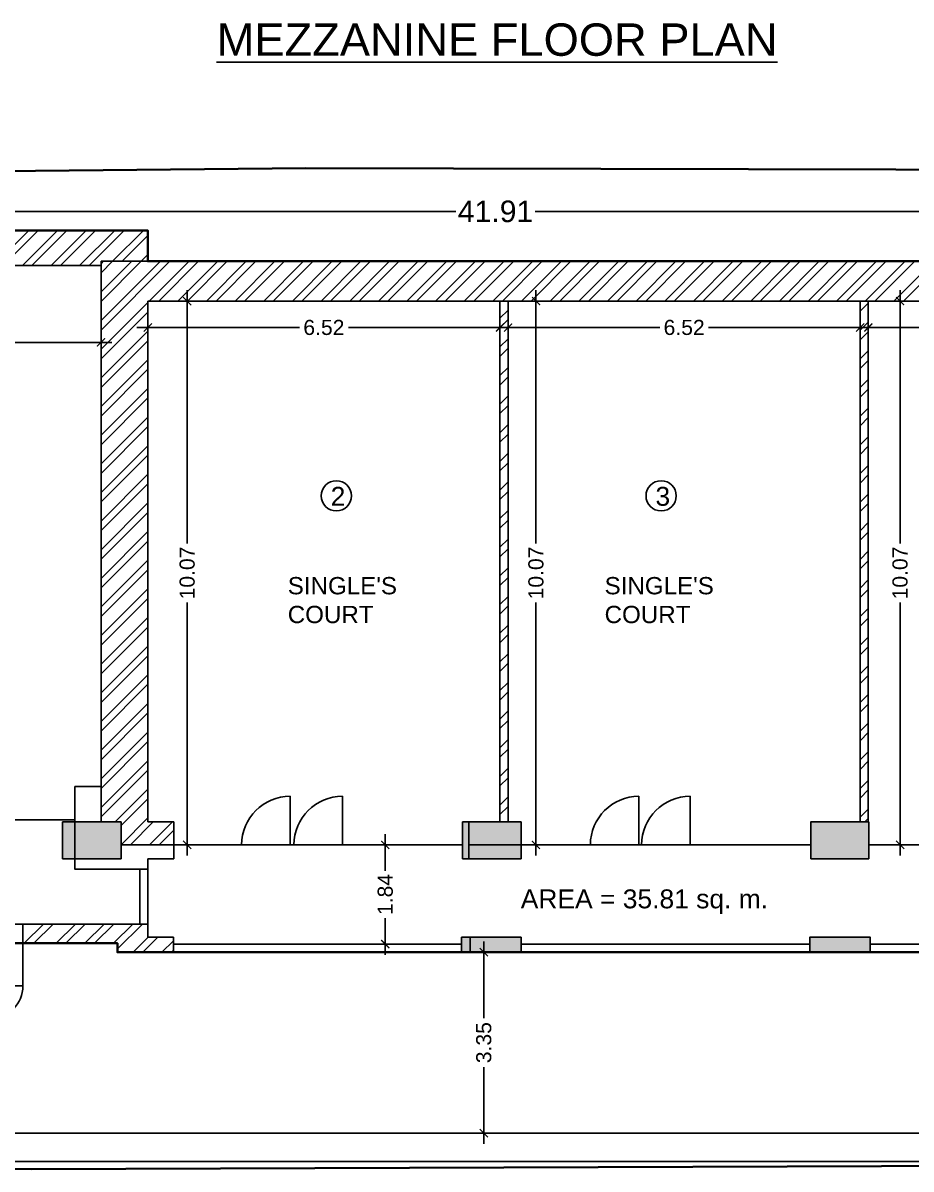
# Model space of a CAD drawing. Header units: millimetres. Extents: x -634016 to -633680, y -35980 to -35884.
# Drawn here: x -633826.4 to -633809.96, y -35959.81 to -35938.59 of the extents above; entities that cross this region are included whole.
import ezdxf
from ezdxf.enums import TextEntityAlignment as Align

# ---------------------------------------------------------------- set-up
doc = ezdxf.new("R2010")
doc.units = ezdxf.units.MM
doc.header["$LTSCALE"] = 200
doc.header["$MEASUREMENT"] = 0
doc.header["$PDMODE"] = 3
doc.linetypes.add('DASHED2', pattern=[0.375, 0.25, -0.125])
doc.layers.get('0').update_dxf_attribs({"linetype": 'CONTINUOUS'})
doc.layers.get('DEFPOINTS').update_dxf_attribs({"color": 11, "linetype": 'CONTINUOUS'})
for name, color, linetype in [('00 PRO', 3, 'CONTINUOUS'), ('COL', 253, 'CONTINUOUS'), ('FUR', 7, 'CONTINUOUS'), ('hatch', 253, 'CONTINUOUS'), ('STAIR', 252, 'CONTINUOUS'), ('THIN', 11, 'DASHED2'), ('Wall', 7, 'CONTINUOUS')]:
    doc.layers.add(name, color=color, linetype=linetype)
doc.layers.add('DIM', color=11, linetype='CONTINUOUS', lineweight=25)
doc.layers.add('LEGEND', color=3, linetype='CONTINUOUS', lineweight=25)
doc.styles.add('Arial', font='arial.ttf')
doc.styles.add('style1', font='arial.ttf', dxfattribs={"height": 6})
doc.dimstyles.new('Copy of STANDARD', dxfattribs={"dimtxt": 0.4, "dimasz": 0.2, "dimexe": 0.2, "dimexo": 0.2, "dimgap": 0.09, "dimtad": 0, "dimzin": 0, "dimdsep": 46, "dimtxsty": 'Arial', "dimblk": 'ARCHTICK', "dimcen": 0.09, "dimdle": 0.2, "dimclrd": 253, "dimclre": 253, "dimclrt": 7, "dimadec": 0, "dimazin": 0, "dimtfac": 1, "dimtofl": 0, "dimtmove": 0, "dimatfit": 3, "dimldrblk": 'ARCHTICK', "dimfxl": 0.18, "dimtolj": 1, "dimtzin": 0, "dimarcsym": 0})

# ---------------------------------------------------------------- blocks, each defined once
blk = doc.blocks.new('_ArchTick')
at = {"color": 0, "linetype": 'ByBlock', "const_width": 0.15}
blk.add_lwpolyline([(-0.5, -0.5), (0.5, 0.5)], dxfattribs=at)
blk = doc.blocks.new('*D262')
at = {"layer": 'DEFPOINTS', "color": 0, "transparency": 16777216}
for p in [(-633838.61, -35942.078), (-633838.61, -35942.429), (-633796.697, -35943)]:
    blk.add_point(p, dxfattribs=at)
at = {"layer": 'DIM', "color": 253, "lineweight": -2, "transparency": 16777216}
for p, q in [((-633838.61, -35942.229), (-633838.61, -35941.878)), ((-633796.697, -35942.8), (-633796.697, -35941.878)), ((-633838.81, -35942.078), (-633818.387, -35942.078)), ((-633796.497, -35942.078), (-633816.919, -35942.078))]:
    blk.add_line(p, q, dxfattribs=at)
at = {"layer": 'DIM', "color": 253, "lineweight": -2, "transparency": 16777216, "xscale": 0.2, "yscale": 0.2, "zscale": 0.2, "rotation": 180}
blk.add_blockref('_ArchTick', (-633838.61, -35942.078), dxfattribs=at)
at = {"layer": 'DIM', "color": 253, "lineweight": -2, "transparency": 16777216, "xscale": 0.2, "yscale": 0.2, "zscale": 0.2}
blk.add_blockref('_ArchTick', (-633796.697, -35942.078), dxfattribs=at)
at = {"layer": 'DIM', "color": 7, "transparency": 16777216, "insert": (-633817.653, -35942.078), "char_height": 0.4, "attachment_point": 5, "style": 'Arial'}
blk.add_mtext('\\A1;41.91', dxfattribs=at)
blk = doc.blocks.new('*D264')
at = {"layer": 'DEFPOINTS', "color": 0, "transparency": 16777216}
for p in [(-633818.263, -35953.808), (-633819.694, -35955.646), (-633819.237, -35955.646)]:
    blk.add_point(p, dxfattribs=at)
at = {"layer": 'DIM', "color": 253, "lineweight": -2, "transparency": 16777216}
for p, q in [((-633819.694, -35953.608), (-633819.694, -35954.287)), ((-633818.413, -35953.808), (-633819.844, -35953.808)), ((-633819.694, -35955.846), (-633819.694, -35955.167)), ((-633819.387, -35955.646), (-633819.844, -35955.646))]:
    blk.add_line(p, q, dxfattribs=at)
at = {"layer": 'DIM', "color": 253, "lineweight": -2, "transparency": 16777216, "xscale": 0.15, "yscale": 0.15, "zscale": 0.15}
for p, rotation in [((-633819.694, -35953.808), 90), ((-633819.694, -35955.646), 270)]:
    blk.add_blockref('_ArchTick', p, dxfattribs=dict(at, rotation=rotation))
at = {"layer": 'DIM', "color": 7, "transparency": 16777216, "insert": (-633819.694, -35954.727), "char_height": 0.28, "attachment_point": 5, "rotation": 90, "style": 'Arial'}
blk.add_mtext('\\A1;1.84', dxfattribs=at)
blk = doc.blocks.new('*D265')
at = {"layer": 'DEFPOINTS', "color": 0, "transparency": 16777216}
for p in [(-633817.181, -35955.796), (-633817.87, -35959.146), (-633817.194, -35959.146)]:
    blk.add_point(p, dxfattribs=at)
at = {"layer": 'DIM', "color": 253, "lineweight": -2, "transparency": 16777216}
for p, q in [((-633817.87, -35955.596), (-633817.87, -35957.016)), ((-633817.331, -35955.796), (-633818.02, -35955.796)), ((-633817.87, -35959.346), (-633817.87, -35957.926)), ((-633817.344, -35959.146), (-633818.02, -35959.146))]:
    blk.add_line(p, q, dxfattribs=at)
at = {"layer": 'DIM', "color": 253, "lineweight": -2, "transparency": 16777216, "xscale": 0.15, "yscale": 0.15, "zscale": 0.15}
for p, rotation in [((-633817.87, -35955.796), 90), ((-633817.87, -35959.146), 270)]:
    blk.add_blockref('_ArchTick', p, dxfattribs=dict(at, rotation=rotation))
at = {"layer": 'DIM', "color": 7, "transparency": 16777216, "insert": (-633817.87, -35957.471), "char_height": 0.28, "attachment_point": 5, "rotation": 90, "style": 'Arial'}
blk.add_mtext('\\A1;3.35', dxfattribs=at)
blk = doc.blocks.new('*D267')
at = {"layer": 'DEFPOINTS', "color": 0, "transparency": 16777216}
for p in [(-633816.904, -35943.738), (-633816.496, -35943.738), (-633816.496, -35953.808)]:
    blk.add_point(p, dxfattribs=at)
at = {"layer": 'DIM', "color": 253, "lineweight": -2, "transparency": 16777216}
for p, q in [((-633816.904, -35943.538), (-633816.904, -35948.224)), ((-633816.646, -35943.738), (-633817.054, -35943.738)), ((-633816.904, -35954.008), (-633816.904, -35949.322)), ((-633816.646, -35953.808), (-633817.054, -35953.808))]:
    blk.add_line(p, q, dxfattribs=at)
at = {"layer": 'DIM', "color": 253, "lineweight": -2, "transparency": 16777216, "xscale": 0.15, "yscale": 0.15, "zscale": 0.15}
for p, rotation in [((-633816.904, -35943.738), 90), ((-633816.904, -35953.808), 270)]:
    blk.add_blockref('_ArchTick', p, dxfattribs=dict(at, rotation=rotation))
at = {"layer": 'DIM', "color": 7, "transparency": 16777216, "insert": (-633816.904, -35948.773), "char_height": 0.28, "attachment_point": 5, "rotation": 90, "style": 'Arial'}
blk.add_mtext('\\A1;10.07', dxfattribs=at)
blk = doc.blocks.new('*D268')
at = {"layer": 'DEFPOINTS', "color": 0, "transparency": 16777216}
for p in [(-633823.361, -35943.738), (-633822.953, -35943.738), (-633822.953, -35953.808)]:
    blk.add_point(p, dxfattribs=at)
at = {"layer": 'DIM', "color": 253, "lineweight": -2, "transparency": 16777216}
for p, q in [((-633823.361, -35943.538), (-633823.361, -35948.224)), ((-633823.103, -35943.738), (-633823.511, -35943.738)), ((-633823.361, -35954.008), (-633823.361, -35949.322)), ((-633823.103, -35953.808), (-633823.511, -35953.808))]:
    blk.add_line(p, q, dxfattribs=at)
at = {"layer": 'DIM', "color": 253, "lineweight": -2, "transparency": 16777216, "xscale": 0.15, "yscale": 0.15, "zscale": 0.15}
for p, rotation in [((-633823.361, -35943.738), 90), ((-633823.361, -35953.808), 270)]:
    blk.add_blockref('_ArchTick', p, dxfattribs=dict(at, rotation=rotation))
at = {"layer": 'DIM', "color": 7, "transparency": 16777216, "insert": (-633823.361, -35948.773), "char_height": 0.28, "attachment_point": 5, "rotation": 90, "style": 'Arial'}
blk.add_mtext('\\A1;10.07', dxfattribs=at)
blk = doc.blocks.new('*D269')
at = {"layer": 'DEFPOINTS', "color": 0, "transparency": 16777216}
for p in [(-633831.257, -35944.104), (-633824.957, -35944.104), (-633824.957, -35944.503)]:
    blk.add_point(p, dxfattribs=at)
at = {"layer": 'DIM', "color": 253, "lineweight": -2, "transparency": 16777216}
for p, q in [((-633831.257, -35944.254), (-633831.257, -35944.653)), ((-633824.957, -35944.254), (-633824.957, -35944.653)), ((-633831.457, -35944.503), (-633828.561, -35944.503)), ((-633824.757, -35944.503), (-633827.653, -35944.503))]:
    blk.add_line(p, q, dxfattribs=at)
at = {"layer": 'DIM', "color": 253, "lineweight": -2, "transparency": 16777216, "xscale": 0.15, "yscale": 0.15, "zscale": 0.15, "rotation": 180}
blk.add_blockref('_ArchTick', (-633831.257, -35944.503), dxfattribs=at)
at = {"layer": 'DIM', "color": 253, "lineweight": -2, "transparency": 16777216, "xscale": 0.15, "yscale": 0.15, "zscale": 0.15}
blk.add_blockref('_ArchTick', (-633824.957, -35944.503), dxfattribs=at)
at = {"layer": 'DIM', "color": 7, "transparency": 16777216, "insert": (-633828.107, -35944.503), "char_height": 0.28, "attachment_point": 5, "style": 'Arial'}
blk.add_mtext('\\A1;6.30', dxfattribs=at)
blk = doc.blocks.new('*D289')
at = {"layer": 'DEFPOINTS', "color": 0, "transparency": 16777216}
for p in [(-633824.091, -35944.155), (-633817.571, -35944.227), (-633817.571, -35944.227)]:
    blk.add_point(p, dxfattribs=at)
at = {"layer": 'DIM', "color": 253, "lineweight": -2, "transparency": 16777216}
for p, q in [((-633824.291, -35944.227), (-633821.284, -35944.227)), ((-633817.371, -35944.227), (-633820.378, -35944.227)), ((-633824.091, -35944.305), (-633824.091, -35944.377))]:
    blk.add_line(p, q, dxfattribs=at)
at = {"layer": 'DIM', "color": 253, "lineweight": -2, "transparency": 16777216, "xscale": 0.15, "yscale": 0.15, "zscale": 0.15, "rotation": 180}
blk.add_blockref('_ArchTick', (-633824.091, -35944.227), dxfattribs=at)
at = {"layer": 'DIM', "color": 253, "lineweight": -2, "transparency": 16777216, "xscale": 0.15, "yscale": 0.15, "zscale": 0.15}
blk.add_blockref('_ArchTick', (-633817.571, -35944.227), dxfattribs=at)
at = {"layer": 'DIM', "color": 7, "transparency": 16777216, "insert": (-633820.831, -35944.227), "char_height": 0.28, "attachment_point": 5, "style": 'Arial'}
blk.add_mtext('\\A1;6.52', dxfattribs=at)
blk = doc.blocks.new('*D290')
at = {"layer": 'DEFPOINTS', "color": 0, "transparency": 16777216}
for p in [(-633810.901, -35944.227), (-633810.901, -35944.227), (-633817.421, -35944.336)]:
    blk.add_point(p, dxfattribs=at)
at = {"layer": 'DIM', "color": 253, "lineweight": -2, "transparency": 16777216}
for p, q in [((-633817.621, -35944.227), (-633814.614, -35944.227)), ((-633817.421, -35944.186), (-633817.421, -35944.077)), ((-633810.701, -35944.227), (-633813.708, -35944.227))]:
    blk.add_line(p, q, dxfattribs=at)
at = {"layer": 'DIM', "color": 253, "lineweight": -2, "transparency": 16777216, "xscale": 0.15, "yscale": 0.15, "zscale": 0.15, "rotation": 180}
blk.add_blockref('_ArchTick', (-633817.421, -35944.227), dxfattribs=at)
at = {"layer": 'DIM', "color": 253, "lineweight": -2, "transparency": 16777216, "xscale": 0.15, "yscale": 0.15, "zscale": 0.15}
blk.add_blockref('_ArchTick', (-633810.901, -35944.227), dxfattribs=at)
at = {"layer": 'DIM', "color": 7, "transparency": 16777216, "insert": (-633814.161, -35944.227), "char_height": 0.28, "attachment_point": 5, "style": 'Arial'}
blk.add_mtext('\\A1;6.52', dxfattribs=at)
blk = doc.blocks.new('*D291')
at = {"layer": 'DEFPOINTS', "color": 0, "transparency": 16777216}
for p in [(-633810.751, -35944.227), (-633804.233, -35944.227), (-633804.233, -35944.227)]:
    blk.add_point(p, dxfattribs=at)
at = {"layer": 'DIM', "color": 253, "lineweight": -2, "transparency": 16777216}
for p, q in [((-633810.951, -35944.227), (-633807.945, -35944.227)), ((-633804.033, -35944.227), (-633807.039, -35944.227))]:
    blk.add_line(p, q, dxfattribs=at)
at = {"layer": 'DIM', "color": 253, "lineweight": -2, "transparency": 16777216, "xscale": 0.15, "yscale": 0.15, "zscale": 0.15, "rotation": 180}
blk.add_blockref('_ArchTick', (-633810.751, -35944.227), dxfattribs=at)
at = {"layer": 'DIM', "color": 253, "lineweight": -2, "transparency": 16777216, "xscale": 0.15, "yscale": 0.15, "zscale": 0.15}
blk.add_blockref('_ArchTick', (-633804.233, -35944.227), dxfattribs=at)
at = {"layer": 'DIM', "color": 7, "transparency": 16777216, "insert": (-633807.492, -35944.227), "char_height": 0.28, "attachment_point": 5, "style": 'Arial'}
blk.add_mtext('\\A1;6.52', dxfattribs=at)
blk = doc.blocks.new('*D292')
at = {"layer": 'DEFPOINTS', "color": 0, "transparency": 16777216}
for p in [(-633810.743, -35943.738), (-633810.163, -35943.738), (-633810.743, -35953.808)]:
    blk.add_point(p, dxfattribs=at)
at = {"layer": 'DIM', "color": 253, "lineweight": -2, "transparency": 16777216}
for p, q in [((-633810.163, -35943.538), (-633810.163, -35948.224)), ((-633810.593, -35943.738), (-633810.013, -35943.738)), ((-633810.163, -35954.008), (-633810.163, -35949.322)), ((-633810.593, -35953.808), (-633810.013, -35953.808))]:
    blk.add_line(p, q, dxfattribs=at)
at = {"layer": 'DIM', "color": 253, "lineweight": -2, "transparency": 16777216, "xscale": 0.15, "yscale": 0.15, "zscale": 0.15}
for p, rotation in [((-633810.163, -35943.738), 90), ((-633810.163, -35953.808), 270)]:
    blk.add_blockref('_ArchTick', p, dxfattribs=dict(at, rotation=rotation))
at = {"layer": 'DIM', "color": 7, "transparency": 16777216, "insert": (-633810.163, -35948.773), "char_height": 0.28, "attachment_point": 5, "rotation": 90, "style": 'Arial'}
blk.add_mtext('\\A1;10.07', dxfattribs=at)

msp = doc.modelspace()

# ---------------------------------------------------------------- hatches: boundary and pattern name
h = msp.add_hatch()
h.set_pattern_fill('ANSI32', color=8, style=0)
h.set_pattern_definition([(45, (3703.18225, -509.42668), (-0.26516504294, 0.26516504294), []), (45, (3703.35902, -509.42668), (-0.26516504294, 0.26516504294), [])])
h.paths.add_polyline_path([(-633824.957, -35943.078), (-633824.957, -35943), (-633824.115, -35943), (-633824.091, -35942.975), (-633824.091, -35942.429), (-633838.57, -35942.429), (-633838.61, -35942.468), (-633838.61, -35950.622), (-633838.101, -35950.622), (-633837.96, -35950.622), (-633837.96, -35943.078), (-633831.68, -35943.078), (-633831.257, -35943.078)])
h.paths.add_polyline_path([(-633838.61, -35952.725), (-633837.96, -35952.725), (-633837.96, -35950.622), (-633838.61, -35950.622)])
h.paths.add_polyline_path([(-633831.257, -35943.078), (-633831.68, -35943.078), (-633831.68, -35952.725), (-633831.257, -35952.725)])
h = msp.add_hatch()
h.set_pattern_fill('ANSI32', color=8, style=0)
h.set_pattern_definition([(45, (1871.09085, -182.90033), (-0.26516504294, 0.26516504294), []), (45, (1871.26762, -182.90033), (-0.26516504294, 0.26516504294), [])])
h.paths.add_polyline_path([(-633824.091, -35943.738), (-633803.971, -35943.738), (-633803.971, -35943), (-633824.957, -35943), (-633824.957, -35953.384), (-633824.587, -35953.384), (-633824.587, -35953.808), (-633823.608, -35953.808), (-633823.608, -35953.384), (-633824.091, -35953.384)])
h = msp.add_hatch()
h.set_pattern_fill('ANSI32', color=8, style=0)
h.set_pattern_definition([(45, (872.2159, -3.82855), (-0.26516504294, 0.26516504294), []), (45, (872.3927, -3.82855), (-0.26516504294, 0.26516504294), [])])
h.paths.add_polyline_path([(-633817.421, -35953.384), (-633817.571, -35953.384), (-633817.571, -35943.738), (-633817.421, -35943.738)])
h.paths.add_polyline_path([(-633810.751, -35953.384), (-633810.901, -35953.384), (-633810.901, -35943.738), (-633810.751, -35943.738)])

# ---------------------------------------------------------------- linework, layer by layer
at = {"color": 8}
for p, q in [((-633824.115, -35943), (-633824.091, -35942.975)), ((-633826.378, -35955.631), (-633826.022, -35955.274)), ((-633826.202, -35955.631), (-633825.845, -35955.274)), ((-633825.786, -35955.631), (-633825.43, -35955.274)), ((-633825.61, -35955.631), (-633825.253, -35955.274)), ((-633825.256, -35955.631), (-633824.899, -35955.274)), ((-633825.079, -35955.631), (-633824.722, -35955.274)), ((-633824.726, -35955.631), (-633824.369, -35955.274)), ((-633824.652, -35955.734), (-633824.192, -35955.274)), ((-633824.36, -35955.796), (-633824.085, -35955.52)), ((-633824.183, -35955.796), (-633823.908, -35955.52)), ((-633823.83, -35955.796), (-633823.618, -35955.584)), ((-633823.653, -35955.796), (-633823.618, -35955.761))]:
    msp.add_line(p, q, dxfattribs=at)
at = {"color": 5, "lineweight": 40}
msp.add_lwpolyline([(-633796.506, -35959.633), (-633803.507, -35959.732), (-633826.247, -35959.812), (-633838.555, -35959.633), (-633838.693, -35941.446), (-633821.167, -35941.279), (-633796.585, -35941.332), (-633796.697, -35952.423), (-633796.404, -35953.347), (-633796.506, -35959.633)], dxfattribs=at)
for points in [[(-633821.455, -35953.808), (-633821.455, -35952.909)], [(-633820.486, -35953.808), (-633820.486, -35952.909)], [(-633814.998, -35953.808), (-633814.998, -35952.909)], [(-633814.049, -35953.808), (-633814.049, -35952.909)]]:
    msp.add_lwpolyline(points)
at = {"layer": '00 PRO', "lineweight": 40}
msp.add_lwpolyline([(-633838.61, -35942.429), (-633838.61, -35953.345), (-633838.236, -35953.345), (-633838.236, -35955.631), (-633824.652, -35955.631), (-633824.652, -35955.796), (-633804.522, -35955.796), (-633804.522, -35954.083), (-633804.512, -35954.083), (-633804.512, -35953.916), (-633798.783, -35953.916), (-633796.697, -35953.916), (-633796.697, -35953.335), (-633796.697, -35950.471), (-633796.697, -35943), (-633824.091, -35943), (-633824.091, -35942.429), (-633838.61, -35942.429)], dxfattribs=at)
at = {"layer": 'COL'}
for p, q in [((-633818.15, -35954.064), (-633818.15, -35953.384)), ((-633818.283, -35955.52), (-633818.283, -35955.796)), ((-633818.12, -35955.52), (-633818.12, -35955.796)), ((-633817.181, -35955.52), (-633817.181, -35955.796)), ((-633811.836, -35955.52), (-633811.836, -35955.796)), ((-633810.714, -35955.52), (-633810.714, -35955.796))]:
    msp.add_line(p, q, dxfattribs=at)
for points in [[(-633825.67, -35954.064), (-633824.587, -35954.064), (-633824.587, -35953.384), (-633825.67, -35953.384)], [(-633818.263, -35954.064), (-633817.181, -35954.064), (-633817.181, -35953.384), (-633818.263, -35953.384)], [(-633811.816, -35954.064), (-633810.743, -35954.064), (-633810.743, -35953.384), (-633811.816, -35953.384)], [(-633818.283, -35955.796), (-633817.181, -35955.796), (-633817.181, -35955.52), (-633818.283, -35955.52)], [(-633811.836, -35955.796), (-633810.714, -35955.796), (-633810.714, -35955.52), (-633811.836, -35955.52)]]:
    msp.add_lwpolyline(points, close=True, dxfattribs=at)
for points in [[(-633825.67, -35953.384), (-633824.587, -35953.384), (-633825.67, -35954.064), (-633824.587, -35954.064)], [(-633818.263, -35953.384), (-633817.181, -35953.384), (-633818.263, -35954.064), (-633817.181, -35954.064)], [(-633811.816, -35953.384), (-633810.743, -35953.384), (-633811.816, -35954.064), (-633810.743, -35954.064)], [(-633818.283, -35955.52), (-633817.181, -35955.52), (-633818.283, -35955.796), (-633817.181, -35955.796)], [(-633811.836, -35955.52), (-633810.714, -35955.52), (-633811.836, -35955.796), (-633810.714, -35955.796)]]:
    msp.add_solid(points, dxfattribs=at)
at = {"layer": 'FUR'}
for p, q in [((-633831.148, -35953.345), (-633825.445, -35953.345)), ((-633824.587, -35953.808), (-633819.223, -35953.808)), ((-633823.608, -35953.808), (-633818.263, -35953.808)), ((-633818.15, -35953.808), (-633812.746, -35953.808)), ((-633817.181, -35953.808), (-633811.816, -35953.808)), ((-633810.743, -35953.808), (-633805.339, -35953.808)), ((-633823.618, -35955.646), (-633818.283, -35955.646)), ((-633817.181, -35955.646), (-633811.836, -35955.646)), ((-633810.714, -35955.646), (-633805.369, -35955.646)), ((-633824.587, -35955.796), (-633819.242, -35955.796)), ((-633823.618, -35955.796), (-633818.283, -35955.796)), ((-633818.12, -35955.796), (-633812.775, -35955.796)), ((-633817.181, -35955.796), (-633811.836, -35955.796)), ((-633810.714, -35955.796), (-633805.369, -35955.796))]:
    msp.add_line(p, q, dxfattribs=at)
msp.add_lwpolyline([(-633837.96, -35955.274), (-633837.96, -35953.345), (-633837.478, -35953.345), (-633837.478, -35953.345), (-633831.788, -35953.345), (-633831.788, -35953.345), (-633831.148, -35953.345), (-633831.151, -35953.345), (-633825.442, -35953.345), (-633825.439, -35954.261), (-633824.238, -35954.261), (-633824.238, -35955.274)], close=True, dxfattribs=at)
msp.add_lwpolyline([(-633824.091, -35955.274), (-633824.091, -35954.261), (-633825.439, -35954.261), (-633825.439, -35953.345), (-633837.96, -35953.345), (-633837.96, -35955.274), (-633824.091, -35955.274)], dxfattribs=at)
at = {"layer": 'hatch'}
for centre in [(-633820.6, -35947.344), (-633814.587, -35947.344)]:
    msp.add_circle(centre, 0.28, dxfattribs=at)
at = {"layer": 'hatch', "linetype": 'DASHED2', "ltscale": 0.1}
for centre in [(-633821.455, -35953.808), (-633820.486, -35953.808), (-633814.998, -35953.808), (-633814.049, -35953.808)]:
    msp.add_arc(centre, 0.899, 90, 180, dxfattribs=at)
at = {"layer": 'STAIR'}
for p, q in [((-633824.238, -35954.261), (-633824.238, -35955.274)), ((-633824.091, -35954.261), (-633824.091, -35955.274))]:
    msp.add_line(p, q, dxfattribs=at)
at = {"layer": 'STAIR', "color": 7}
msp.add_line((-633827.003, -35956.419), (-633826.403, -35956.419), dxfattribs=at)
msp.add_line((-633827.003, -35956.419), (-633826.403, -35956.419), dxfattribs=at)
msp.add_arc((-633827.003, -35956.419), 0.6, 90, 0, dxfattribs=at)
at = {"layer": 'THIN', "color": 7, "linetype": 'ByBlock'}
for p, q in [((-633836.985, -35959.146), (-633804.522, -35959.146)), ((-633836.985, -35959.671), (-633804.522, -35959.671))]:
    msp.add_line(p, q, dxfattribs=at)
at = {"layer": 'Wall'}
for p, q in [((-633838.61, -35942.429), (-633824.091, -35942.429)), ((-633824.091, -35943), (-633824.091, -35942.429)), ((-633831.257, -35943.078), (-633824.957, -35943.078)), ((-633824.957, -35943), (-633803.971, -35943)), ((-633824.957, -35953.384), (-633824.957, -35943)), ((-633817.791, -35943.738), (-633824.091, -35943.738)), ((-633824.091, -35953.384), (-633824.091, -35943.738)), ((-633818.632, -35943.738), (-633812.332, -35943.738)), ((-633817.633, -35943.738), (-633803.971, -35943.738)), ((-633817.571, -35953.384), (-633817.571, -35943.738)), ((-633817.421, -35953.384), (-633817.421, -35943.738)), ((-633810.901, -35953.384), (-633810.901, -35943.738)), ((-633810.751, -35953.384), (-633810.751, -35943.738)), ((-633824.957, -35952.725), (-633825.439, -35952.725)), ((-633825.439, -35952.725), (-633825.439, -35953.276)), ((-633824.587, -35953.384), (-633825.67, -35953.384)), ((-633825.67, -35953.384), (-633825.67, -35954.064)), ((-633825.445, -35953.345), (-633825.439, -35953.34)), ((-633825.439, -35953.276), (-633825.439, -35954.261)), ((-633824.587, -35954.064), (-633824.587, -35953.384)), ((-633823.608, -35953.384), (-633824.091, -35953.384)), ((-633823.608, -35954.064), (-633823.608, -35953.384)), ((-633817.181, -35953.384), (-633818.263, -35953.384)), ((-633818.263, -35953.384), (-633818.263, -35954.064)), ((-633817.181, -35954.064), (-633817.181, -35953.384)), ((-633810.743, -35953.384), (-633811.816, -35953.384)), ((-633811.816, -35953.384), (-633811.816, -35954.064)), ((-633810.743, -35954.064), (-633810.743, -35953.384)), ((-633825.67, -35954.064), (-633824.587, -35954.064)), ((-633824.091, -35954.261), (-633824.091, -35954.064)), ((-633824.091, -35954.064), (-633823.608, -35954.064)), ((-633818.263, -35954.064), (-633817.181, -35954.064)), ((-633811.816, -35954.064), (-633810.743, -35954.064)), ((-633825.439, -35954.261), (-633824.238, -35954.261)), ((-633824.238, -35954.261), (-633824.091, -35954.261)), ((-633824.238, -35955.274), (-633826.403, -35955.274)), ((-633826.403, -35955.274), (-633826.403, -35955.631)), ((-633824.238, -35955.274), (-633824.091, -35955.274)), ((-633824.091, -35955.274), (-633824.091, -35955.52)), ((-633824.652, -35955.631), (-633826.403, -35955.631)), ((-633826.403, -35956.419), (-633826.403, -35955.631)), ((-633824.652, -35955.796), (-633824.652, -35955.631)), ((-633824.091, -35955.52), (-633823.618, -35955.52)), ((-633823.618, -35955.52), (-633823.618, -35955.796)), ((-633823.618, -35955.796), (-633824.652, -35955.796))]:
    msp.add_line(p, q, dxfattribs=at)
for points in [[(-633817.421, -35953.384), (-633817.571, -35953.384), (-633817.571, -35943.738), (-633817.421, -35943.738)], [(-633810.751, -35953.384), (-633810.901, -35953.384), (-633810.901, -35943.738), (-633810.751, -35943.738)], [(-633817.181, -35955.796), (-633818.283, -35955.796), (-633818.283, -35955.52), (-633817.181, -35955.52)], [(-633810.714, -35955.796), (-633811.836, -35955.796), (-633811.836, -35955.52), (-633810.714, -35955.52)]]:
    msp.add_lwpolyline(points, close=True, dxfattribs=at)

# ---------------------------------------------------------------- texts
at = {"layer": 'LEGEND', "color": 7, "style": 'style1'}
msp.add_text('%%UMEZZANINE FLOOR PLAN', height=0.6, dxfattribs=at).set_placement((-633817.624, -35938.895), align=Align.MIDDLE_CENTER)
at = {"layer": 'LEGEND', "color": 7, "attachment_point": 1, "style": 'style1'}
for s, insert, char_height, width in [('2', (-633820.705, -35947.178), 0.35, 8.94938), ('3', (-633814.692, -35947.178), 0.35, 8.94938), ("SINGLE'S COURT ", (-633821.5, -35948.848), 0.32, 3.24219), ("SINGLE'S COURT ", (-633815.634, -35948.848), 0.32, 3.24219), ('AREA = 35.81 sq. m.', (-633817.186, -35954.633), 0.35, 8.94938)]:
    msp.add_mtext(s, dxfattribs=dict(at, insert=insert, char_height=char_height, width=width))

# ---------------------------------------------------------------- dimensions: what is measured, and where the dimension line sits
at = {"layer": 'DIM'}
dim = msp.add_linear_dim(base=(-633838.61, -35942.078), p1=(-633796.697, -35943), p2=(-633838.61, -35942.429), angle=180, dimstyle='Copy of STANDARD', dxfattribs=at)
dim.commit()
dim.dimension.update_dxf_attribs({"geometry": '*D262', "text_midpoint": (-633817.653, -35942.078)})
for base, p1, p2, picture, middle in [((-633823.361, -35943.738), (-633822.953, -35953.808), (-633822.953, -35943.738), '*D268', (-633823.361, -35948.773)), ((-633816.904, -35943.738), (-633816.496, -35953.808), (-633816.496, -35943.738), '*D267', (-633816.904, -35948.773)), ((-633810.163, -35943.738), (-633810.743, -35953.808), (-633810.743, -35943.738), '*D292', (-633810.163, -35948.773)), ((-633819.694, -35955.646), (-633818.263, -35953.808), (-633819.237, -35955.646), '*D264', (-633819.694, -35954.727)), ((-633817.87, -35959.146), (-633817.181, -35955.796), (-633817.194, -35959.146), '*D265', (-633817.87, -35957.471))]:
    dim = msp.add_linear_dim(base=base, p1=p1, p2=p2, angle=90, dimstyle='Copy of STANDARD', override={"dimtxt": 0.28, "dimasz": 0.15, "dimexe": 0.15, "dimexo": 0.15}, dxfattribs=at)
    dim.commit()
    dim.dimension.update_dxf_attribs({"geometry": picture, "text_midpoint": middle})
for base, p1, p2, picture, middle in [((-633817.571, -35944.227), (-633824.091, -35944.155), (-633817.571, -35944.227), '*D289', (-633820.831, -35944.227)), ((-633810.901, -35944.227), (-633817.421, -35944.336), (-633810.901, -35944.227), '*D290', (-633814.161, -35944.227)), ((-633804.233, -35944.227), (-633810.751, -35944.227), (-633804.233, -35944.227), '*D291', (-633807.492, -35944.227)), ((-633824.957, -35944.503), (-633831.257, -35944.104), (-633824.957, -35944.104), '*D269', (-633828.107, -35944.503))]:
    dim = msp.add_linear_dim(base=base, p1=p1, p2=p2, dimstyle='Copy of STANDARD', override={"dimtxt": 0.28, "dimasz": 0.15, "dimexe": 0.15, "dimexo": 0.15}, dxfattribs=at)
    dim.commit()
    dim.dimension.update_dxf_attribs({"geometry": picture, "text_midpoint": middle})

doc.saveas('drawing.dxf')
